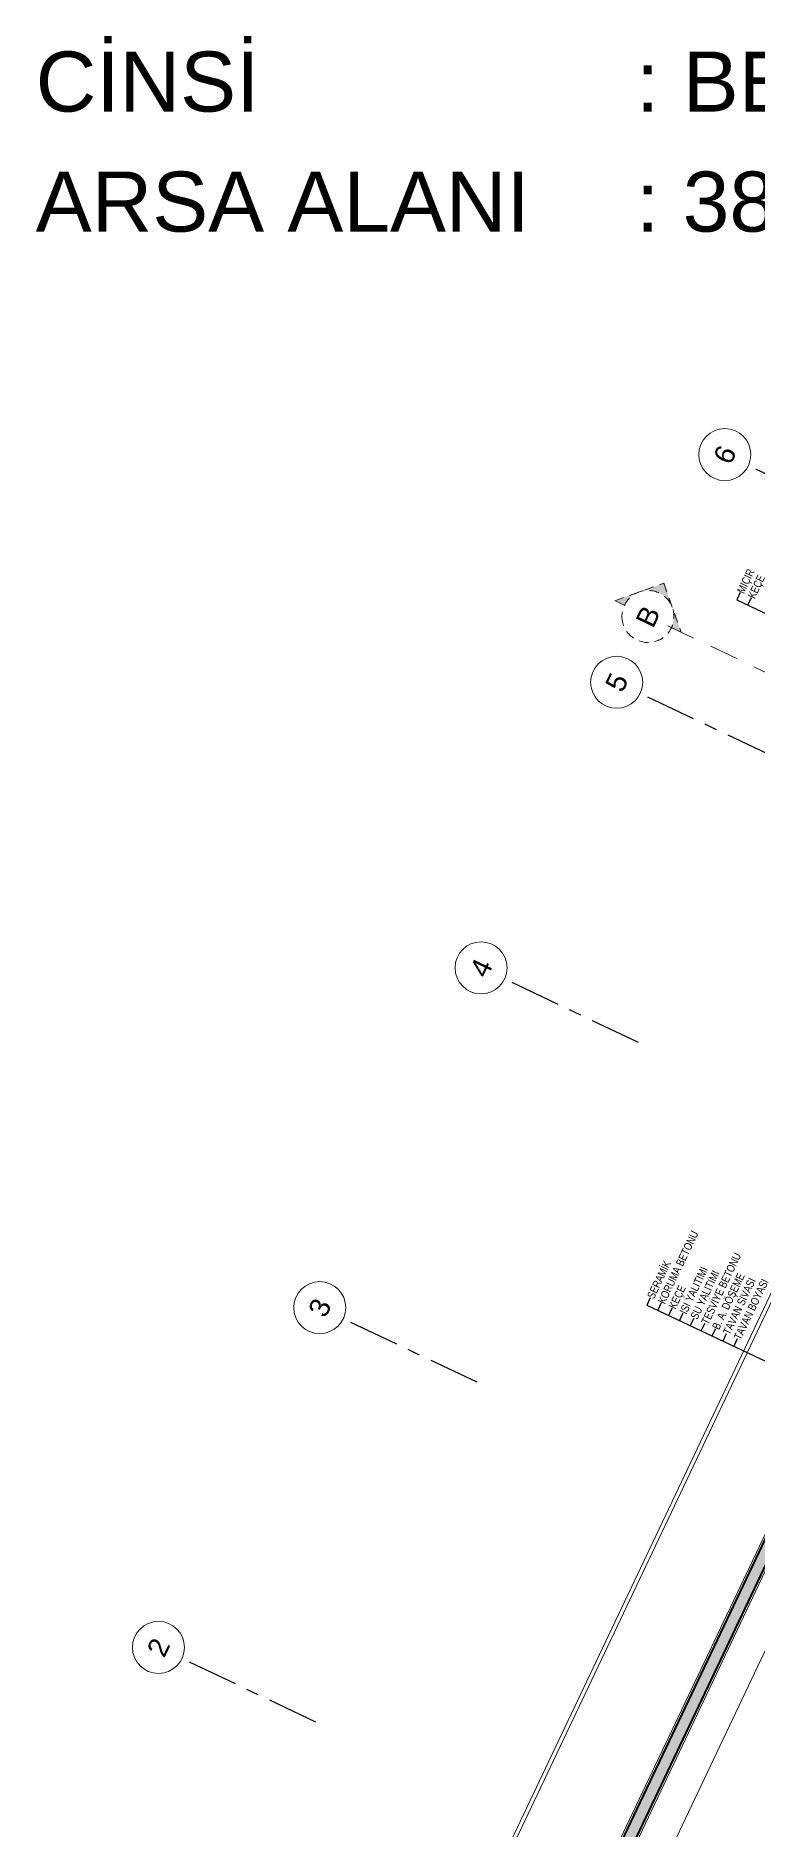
# Model space of a CAD drawing. Extents: x 190767 to 199252, y -247561 to -244711.
# Drawn here: x 191841 to 192141, y -246648 to -245901 of the extents above; entities that cross this region are included whole.
import ezdxf
from ezdxf.enums import TextEntityAlignment as Align

# ---------------------------------------------------------------- set-up
doc = ezdxf.new("R2010")
doc.units = 0
doc.header["$MEASUREMENT"] = 0
for name, pattern in [('DUZ', [500, 500]), ('Grid Line', [111.125, 63.5, -15.875, 15.875, -15.875]), ('Overhead', [19.84375, 11.90625, -7.9375])]:
    doc.linetypes.add(name, pattern=pattern)
doc.layers.get('0').update_dxf_attribs({"linetype": 'CONTINUOUS'})
for name, color, linetype in [('Aks', 7, 'CONTINUOUS'), ('MKDU0', 50, 'CONTINUOUS'), ('YAZI', 7, 'CONTINUOUS')]:
    doc.layers.add(name, color=color, linetype=linetype)
for name, color, linetype, lineweight in [('AKS TOPU', 54, 'CONTINUOUS', 9), ('BETONARME', 246, 'CONTINUOUS', 40), ('HARPUŞTA', 232, 'CONTINUOUS', 13), ('KESİT ÇİZGİLERİ', 202, 'Overhead', 9), ('SIVA', 7, 'DUZ', 20), ('TARAMA', 4, 'CONTINUOUS', 9)]:
    doc.layers.add(name, color=color, linetype=linetype, lineweight=lineweight)
doc.styles.add('Arial_3', font='arial.ttf', dxfattribs={"height": 22.5})
doc.styles.add('YAZI DAR-08', font='arial.ttf', dxfattribs={"width": 0.8})
doc.styles.add('YAZI STANDART', font='arial.ttf')

# ---------------------------------------------------------------- blocks, each defined once
blk = doc.blocks.new('A$C063F2F33')
h = blk.add_hatch(color=256)
h.dxf.hatch_style = 1
h.paths.add_polyline_path([(0, 78.5), (0, 65, -0.198912), (23, 55.5)])
h.paths.add_polyline_path([(46, 32.5), (23, 55.5, -0.198912), (32.5, 32.5, -0.198912), (23, 9.5)])
h.paths.add_polyline_path([(23, 9.5, -0.198912), (0, 0), (0, -13.5)])
blk.add_lwpolyline([(0, 0), (0, -13.5), (46, 32.5), (0, 78.5), (0, 65)])
blk.add_circle((0, 32.5), 32.5)
blk = doc.blocks.new('A$C68025377')
at = {"layer": 'TARAMA'}
h = blk.add_hatch(dxfattribs=at)
h.set_pattern_fill('ANSI33', color=256, scale=2, style=0)
h.set_pattern_definition([(45, (-19153.829, -4583.98), (-8.980256, 8.980256), []), (45, (-19144.849, -4583.98), (-8.980256, 8.980256), [6.35, -3.175])])
h.paths.add_polyline_path([(1876.3, 1263.7), (1906.3, 1263.7), (1906.3, 1308.7), (2256.3, 1308.7), (2256.3, 1263.7), (2286.3, 1263.7), (2286.3, 1323.7), (481.3, 1323.7), (481.3, 1263.7), (483.8, 1263.7), (498.8, 1263.7), (511.3, 1263.7), (511.3, 1308.7), (936.3, 1308.7), (936.3, 1263.7), (966.3, 1263.7), (966.3, 1308.7), (1391.3, 1308.7), (1391.3, 1263.7), (1421.3, 1263.7), (1421.3, 1308.7), (1876.3, 1308.7)])
at = {"layer": 'Aks', "linetype": 'Grid Line'}
for p, q in [((951.3, 1732.6), (951.3, 1917.6)), ((1421.3, 1732.6), (1421.3, 1917.6)), ((1891.3, 1732.6), (1891.3, 1917.6)), ((2286.3, 1732.6), (2286.3, 1917.6)), ((2601.3, 1732.6), (2601.3, 1917.6))]:
    blk.add_line(p, q, dxfattribs=at)
at = {"layer": 'AKS TOPU'}
for centre in [(951.3, 1950.1), (1421.3, 1950.1), (1891.3, 1950.1), (2286.3, 1950.1), (2601.3, 1950.1)]:
    blk.add_circle(centre, 32.5, dxfattribs=at)
at = {"layer": 'BETONARME'}
for p, q in [((2286.3, 1323.7), (481.3, 1323.7)), ((966.3, 1308.7), (1391.3, 1308.7))]:
    blk.add_line(p, q, dxfattribs=at)
at = {"layer": 'HARPUŞTA'}
for p, q in [((510.3, 1448.7), (2216.3, 1448.7)), ((2216.3, 1443.7), (510.3, 1443.7))]:
    blk.add_line(p, q, dxfattribs=at)
at = {"layer": 'KESİT ÇİZGİLERİ', "ltscale": 3}
blk.add_line((2377.4, 1922.6), (2377.4, 1732.6), dxfattribs=at)
at = {"layer": 'SIVA'}
for p, q in [((2253.8, 1326.2), (503.8, 1326.2)), ((1388.8, 1263.7), (976.3, 1263.7))]:
    blk.add_line(p, q, dxfattribs=at)
blk.add_lwpolyline([(498.8, 1261.2), (513.8, 1261.2), (513.8, 1306.2), (933.8, 1306.2), (933.8, 1261.2), (968.8, 1261.2), (968.8, 1306.2), (1388.8, 1306.2), (1388.8, 1261.2), (1423.8, 1261.2), (1423.8, 1306.2), (1873.8, 1306.2), (1873.8, 1261.2), (1908.8, 1261.2), (1908.8, 1306.2), (2253.8, 1306.2), (2253.8, 1261.2), (2263.8, 1261.2), (2263.8, 973.7)], dxfattribs=at)
at = {"layer": 'YAZI'}
for p, q in [((2443.8, 1858.7), (2443.8, 1658.7)), ((2453.8, 1858.7), (2443.8, 1858.7)), ((2453.8, 1843.7), (2443.8, 1843.7)), ((1599.5, 1582.3), (1599.5, 1308.7)), ((1609.5, 1582.3), (1599.5, 1582.3)), ((1609.5, 1567.3), (1599.5, 1567.3)), ((1609.5, 1552.3), (1599.5, 1552.3)), ((1609.5, 1537.3), (1599.5, 1537.3)), ((1609.5, 1522.3), (1599.5, 1522.3)), ((1609.5, 1507.3), (1599.5, 1507.3)), ((1609.5, 1492.3), (1599.5, 1492.3)), ((1609.5, 1477.3), (1599.5, 1477.3)), ((1609.5, 1462.3), (1599.5, 1462.3))]:
    blk.add_line(p, q, dxfattribs=at)
at = {"layer": 'KESİT ÇİZGİLERİ', "xscale": -1, "rotation": 180}
blk.add_blockref('A$C063F2F33', (2377.4, 1982.6), dxfattribs=at)
at = {"layer": 'AKS TOPU', "style": 'Arial_3'}
for s, p in [('2', (951.3, 1950.1)), ('3', (1421.3, 1950.1)), ('4', (1891.3, 1950.1)), ('5', (2286.3, 1950.1)), ('6', (2601.3, 1950.1))]:
    blk.add_text(s, height=25, dxfattribs=at).set_placement(p, align=Align.MIDDLE_CENTER)
at = {"layer": 'KESİT ÇİZGİLERİ', "style": 'YAZI STANDART'}
blk.add_text('B', height=25, dxfattribs=at).set_placement((2377.4, 1950.1), align=Align.MIDDLE_CENTER)
at = {"layer": 'YAZI', "style": 'YAZI DAR-08', "width": 0.8}
for s, p in [('MIÇIR', (2453.8, 1858.7)), ('KEÇE', (2453.8, 1843.7)), ('SERAMİK', (1609.5, 1582.3)), ('KORUMA BETONU', (1609.5, 1567.3)), ('KEÇE', (1609.5, 1552.3)), ('SU YALITIMI', (1609.5, 1522.3)), ('ISI YALITIMI', (1609.5, 1537.3)), ('TESVİYE BETONU', (1609.5, 1507.3)), ('TAVAN SIVASI', (1609.5, 1477.3)), ('B. A. DÖŞEME', (1609.5, 1492.3)), ('TAVAN BOYASI', (1609.5, 1462.3))]:
    blk.add_text(s, height=10, dxfattribs=at).set_placement(p, align=Align.MIDDLE_LEFT)

msp = doc.modelspace()

# ---------------------------------------------------------------- block references
at = {"layer": 'MKDU0', "ltscale": 0.03, "xscale": 0.3332999999999999, "yscale": 0.3332999999999999, "zscale": 0.3332999999999999, "rotation": 64.60793727553778}
msp.add_blockref('A$C68025377', (192342.98, -247137.58), dxfattribs=at)

# ---------------------------------------------------------------- texts
at = {"layer": 'MKDU0', "ltscale": 0.03, "style": 'YAZI STANDART'}
for s, p in [('CİNSİ', (191840.67, -245920.23)), (': BETONARME', (192090.67, -245920.23)), ('ARSA ALANI', (191840.67, -245970.23)), (': 389,71 m²', (192090.67, -245970.23))]:
    msp.add_text(s, height=25, dxfattribs=at).set_placement(p, align=Align.MIDDLE_LEFT)

doc.saveas('drawing.dxf')
